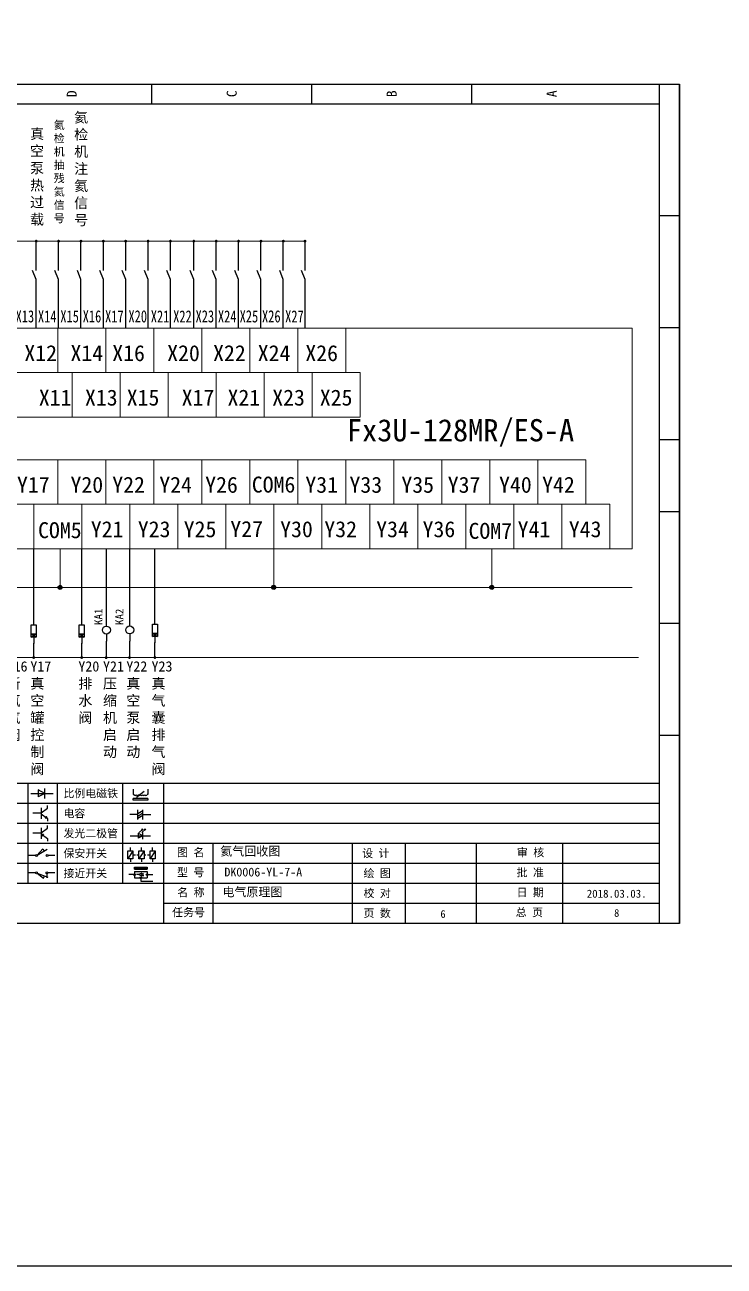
# Model space of a CAD drawing. Extents: x -21176 to 41123, y 80777 to 162275.
# Drawn here: x 38898.2 to 39073.1, y 81013.7 to 81324.3 of the extents above; entities that cross this region are included whole.
import ezdxf

# ---------------------------------------------------------------- set-up
doc = ezdxf.new("R2010")
doc.units = 0
doc.header["$MEASUREMENT"] = 0
doc.layers.add('MISC', color=2, linetype='Continuous')
doc.styles.add('宋体', font='', dxfattribs={"width": 0.75})
doc.styles.add('样式 0', font='')
doc.styles.add('汉字', font='')
doc.styles.get('宋体').set_extended_font_data('SimSun')
doc.styles.get('样式 0').set_extended_font_data('KaiTi_GB2312')
doc.styles.get('汉字').set_extended_font_data('新宋体')

# ---------------------------------------------------------------- blocks, each defined once
blk = doc.blocks.new('二极管')
at = {"linetype": 'ByBlock'}
for p, q in [((-1783.97, -776.77), (-1785.69, -775.9)), ((-1785.69, -775.9), (-1785.69, -777.65)), ((-1783.97, -777.99), (-1783.97, -775.56)), ((-1787.52, -776.77), (-1781.92, -776.77)), ((-1783.97, -776.77), (-1785.69, -777.65))]:
    blk.add_line(p, q, dxfattribs=at)
blk = doc.blocks.new('NPN三极管')
at = {"linetype": 'ByBlock'}
for p, q in [((-1785.73, -781.97), (-1787.81, -781.97)), ((-1785.73, -780.61), (-1785.73, -783.32)), ((-1785.73, -781.82), (-1784.15, -780.66)), ((-1785.73, -782.11), (-1784.15, -783.27)), ((-1784.15, -780.66), (-1784.15, -779.98)), ((-1784.41, -782.73), (-1784.74, -783.18)), ((-1784.15, -783.27), (-1784.74, -783.18)), ((-1784.15, -783.27), (-1784.41, -782.73)), ((-1784.15, -783.27), (-1784.15, -783.96))]:
    blk.add_line(p, q, dxfattribs=at)
blk = doc.blocks.new('PNP三极管')
at = {"linetype": 'ByBlock'}
for p, q in [((-1784.9, -785.38), (-1784.9, -788.09)), ((-1784.9, -786.59), (-1783.32, -785.43)), ((-1783.32, -785.43), (-1783.32, -784.75)), ((-1784.9, -786.74), (-1786.98, -786.74)), ((-1784.9, -786.88), (-1783.32, -788.04)), ((-1784.9, -786.88), (-1784.31, -786.97)), ((-1784.9, -786.88), (-1784.64, -787.42)), ((-1784.31, -786.97), (-1784.64, -787.42)), ((-1783.32, -788.04), (-1783.32, -788.73))]:
    blk.add_line(p, q, dxfattribs=at)
blk = doc.blocks.new('常开行程开关')
at = {"linetype": 'ByBlock'}
for p, q in [((-1785.89, -792.17), (-1784.52, -790.62)), ((-1785.89, -792.17), (-1783.43, -790.72)), ((-1784.52, -790.62), (-1784.19, -791.17)), ((-1786.29, -792.3), (-1788.01, -792.3)), ((-1781.48, -792.3), (-1783.21, -792.3))]:
    blk.add_line(p, q, dxfattribs=at)
for centre in [(-1786.07, -792.3), (-1783.42, -792.3)]:
    blk.add_circle(centre, 0.219, dxfattribs=at)
blk = doc.blocks.new('常闭行程开关')
at = {"linetype": 'ByBlock'}
for p, q in [((-1786.34, -796.62), (-1788.07, -796.62)), ((-1785.93, -796.72), (-1783.25, -797.7)), ((-1785.93, -796.72), (-1784.3, -798)), ((-1784.3, -798), (-1784.08, -797.4)), ((-1783.48, -796.84), (-1783.48, -797.85)), ((-1781.54, -796.62), (-1783.26, -796.62))]:
    blk.add_line(p, q, dxfattribs=at)
for centre in [(-1786.12, -796.62), (-1783.48, -796.62)]:
    blk.add_circle(centre, 0.219, dxfattribs=at)
blk = doc.blocks.new('电容')
at = {"linetype": 'ByBlock'}
for p, q in [((-1756.08, -781.77), (-1758.13, -781.77)), ((-1756.08, -782.99), (-1756.08, -780.56)), ((-1754.86, -780.79), (-1756.08, -781.55)), ((-1754.86, -781.44), (-1756.08, -782.2)), ((-1754.86, -781.99), (-1756.08, -782.75)), ((-1754.86, -782.99), (-1754.86, -780.56)), ((-1754.86, -781.77), (-1752.81, -781.77))]:
    blk.add_line(p, q, dxfattribs=at)
blk = doc.blocks.new('发光二极管')
at = {"linetype": 'ByBlock'}
for p, q in [((-1755.78, -785.92), (-1754.89, -785.14)), ((-1754.89, -785.14), (-1755.2, -785.22)), ((-1755.2, -785.22), (-1755.01, -785.43)), ((-1755.08, -785.92), (-1754.18, -785.14)), ((-1754.89, -785.14), (-1755.01, -785.43)), ((-1754.18, -785.14), (-1754.49, -785.22)), ((-1754.49, -785.22), (-1754.31, -785.43)), ((-1754.18, -785.14), (-1754.31, -785.43)), ((-1758.01, -786.77), (-1752.89, -786.77)), ((-1754.84, -786.77), (-1756.04, -786.16)), ((-1756.04, -786.16), (-1756.04, -787.39)), ((-1754.84, -786.77), (-1756.04, -787.39)), ((-1754.84, -787.63), (-1754.84, -785.92))]:
    blk.add_line(p, q, dxfattribs=at)
blk = doc.blocks.new('比例电磁阀')
at = {"linetype": 'ByBlock'}
for p, q in [((-1757.26, -775.38), (-1757.26, -776.71)), ((-1754.5, -775.98), (-1756.35, -777.44)), ((-1753.58, -775.38), (-1753.58, -776.71)), ((-1757.26, -776.71), (-1757.05, -776.71)), ((-1753.6, -777.73), (-1757.25, -777.73)), ((-1757.25, -778.13), (-1757.25, -777.73)), ((-1753.6, -778.13), (-1757.25, -778.13)), ((-1756.35, -777.44), (-1756.25, -777.25)), ((-1756.35, -777.44), (-1756.15, -777.38)), ((-1756.15, -777.38), (-1756.25, -777.25)), ((-1753.58, -776.71), (-1753.8, -776.71)), ((-1753.6, -777.73), (-1753.6, -778.13))]:
    blk.add_line(p, q, dxfattribs=at)
for centre in [(-1756.78, -776.71), (-1756.24, -776.71), (-1755.7, -776.71), (-1755.15, -776.71), (-1754.61, -776.71), (-1754.07, -776.71)]:
    blk.add_arc(centre, 0.271, 180, 0, dxfattribs=at)
blk = doc.blocks.new('保安开关')
at = {"linetype": 'ByBlock'}
for p, q in [((-1757.33, -790.79), (-1758.6, -792.81)), ((-1757.96, -790.79), (-1757.96, -789.97)), ((-1757.33, -791.8), (-1756.72, -791.8)), ((-1756.35, -791.8), (-1755.89, -791.8)), ((-1754.54, -790.79), (-1755.81, -792.81)), ((-1755.17, -790.79), (-1755.17, -789.97)), ((-1754.52, -791.8), (-1754.06, -791.8)), ((-1753.69, -791.8), (-1753.08, -791.8)), ((-1751.75, -790.79), (-1753.02, -792.81)), ((-1752.39, -790.79), (-1752.39, -789.97)), ((-1757.96, -792.81), (-1757.96, -793.62)), ((-1755.17, -792.81), (-1755.17, -793.62)), ((-1752.39, -792.81), (-1752.39, -793.62))]:
    blk.add_line(p, q, dxfattribs=at)
for points in [[(-1758.6, -790.79), (-1757.33, -790.79), (-1757.33, -792.81), (-1758.6, -792.81)], [(-1755.81, -790.79), (-1754.54, -790.79), (-1754.54, -792.81), (-1755.81, -792.81)], [(-1753.02, -790.79), (-1751.75, -790.79), (-1751.75, -792.81), (-1753.02, -792.81)]]:
    blk.add_lwpolyline(points, close=True, dxfattribs=at)
blk = doc.blocks.new('接近开关')
at = {"linetype": 'ByBlock'}
h = blk.add_hatch(dxfattribs=at)
h.set_pattern_fill('ANSI31', color=256, scale=0.01, style=0)
h.set_pattern_definition([(45, (-89.131516, -30.795668), (-0.0224506403, 0.0224506403), [])])
h.paths.add_polyline_path([(-1516.96, -1123.35), (-1516.96, -1122.85), (-1513.76, -1122.85), (-1513.76, -1123.35)])
for p, q in [((-1516.96, -1123.35), (-1516.96, -1122.85)), ((-1516.96, -1122.85), (-1513.76, -1122.85)), ((-1516.96, -1123.35), (-1513.76, -1123.35)), ((-1516.96, -1123.95), (-1513.76, -1123.95)), ((-1516.96, -1123.95), (-1516.96, -1125.47)), ((-1513.76, -1122.85), (-1513.76, -1123.35)), ((-1513.76, -1123.95), (-1513.76, -1125.47)), ((-1517.18, -1124.71), (-1518.36, -1124.71)), ((-1516.96, -1125.47), (-1513.76, -1125.47)), ((-1515.91, -1124.71), (-1516.45, -1124.71)), ((-1515.11, -1124.31), (-1515.91, -1124.71)), ((-1515.11, -1125.11), (-1515.91, -1124.71)), ((-1515.36, -1125.69), (-1515.36, -1126.36)), ((-1515.36, -1126.36), (-1512.36, -1126.36)), ((-1515.33, -1124.53), (-1515.17, -1124.53)), ((-1515.33, -1124.88), (-1515.17, -1124.88)), ((-1515.25, -1124.45), (-1515.25, -1124.61)), ((-1515.11, -1124.31), (-1515.11, -1125.11)), ((-1515.11, -1124.48), (-1514.58, -1124.48)), ((-1515.11, -1124.94), (-1514.58, -1124.94)), ((-1513.54, -1124.71), (-1512.36, -1124.71))]:
    blk.add_line(p, q, dxfattribs=at)
for centre in [(-1516.96, -1124.71), (-1515.36, -1125.47), (-1513.76, -1124.71)]:
    blk.add_circle(centre, 0.225, dxfattribs=at)
blk = doc.blocks.new('电磁阀线圈')
at = {"linetype": 'ByBlock'}
for p, q in [((-1854.61, -796.54), (-1856.17, -796.54)), ((-1854.61, -795.92), (-1853.75, -797.16)), ((-1853.75, -795.92), (-1854.61, -797.16)), ((-1853.75, -795.92), (-1853.75, -797.16)), ((-1851.53, -796.54), (-1849.97, -796.54))]:
    blk.add_line(p, q, dxfattribs=at)
blk.add_lwpolyline([(-1854.61, -795.92), (-1851.53, -795.92), (-1851.53, -797.16), (-1854.61, -797.16)], close=True, dxfattribs=at)
blk = doc.blocks.new('中间继电器')
at = {"linetype": 'ByBlock'}
for p, q in [((-1880.72, -791.92), (-1882.54, -791.92)), ((-1878.74, -791.92), (-1876.92, -791.92))]:
    blk.add_line(p, q, dxfattribs=at)
blk.add_circle((-1879.73, -791.92), 0.992, dxfattribs=at)

msp = doc.modelspace()

# ---------------------------------------------------------------- hatches: boundary and pattern name
at = {"lineweight": -2}
h = msp.add_hatch(color=0, dxfattribs=at)
edge = h.paths.add_edge_path()
edge.add_arc((38907.066, 81183.552), 0.5, 0, 360)
h = msp.add_hatch(color=0, dxfattribs=at)
edge = h.paths.add_edge_path()
edge.add_arc((38960.474, 81183.566), 0.5, 0, 360)
h = msp.add_hatch(color=0, dxfattribs=at)
edge = h.paths.add_edge_path()
edge.add_arc((39014.995, 81183.566), 0.5, 0, 360)

# ---------------------------------------------------------------- linework, layer by layer
at = {"linetype": 'ByBlock'}
for p, q in [((38764.886, 81309.502), (39061.886, 81309.502)), ((39061.886, 81099.502), (39061.886, 81309.502)), ((39061.886, 81309.502), (39061.886, 81099.502)), ((39056.886, 81134.502), (38769.886, 81134.502)), ((39056.886, 81129.502), (38769.886, 81129.502)), ((39056.886, 81124.502), (38769.886, 81124.502)), ((39056.886, 81119.502), (38769.886, 81119.502)), ((39056.886, 81114.502), (38769.886, 81114.502)), ((39056.886, 81109.502), (38769.886, 81109.502)), ((39056.886, 81104.502), (38932.91, 81104.502)), ((39061.886, 81099.502), (38764.886, 81099.502))]:
    msp.add_line(p, q, dxfattribs=at)
at = {"lineweight": 0}
for p, q in [((38968.303, 81270.183, 550.938), (38816.377, 81270.183, 550.938)), ((38780.665, 81248.414, 550.938), (39050.07, 81248.414, 550.938)), ((38906.493, 81248.414, 550.938), (38906.493, 81237.298, 550.938)), ((38918.493, 81248.414, 550.938), (38918.493, 81237.298, 550.938)), ((38930.493, 81248.414, 550.938), (38930.493, 81237.298, 550.938)), ((38942.493, 81248.414, 550.938), (38942.493, 81237.298, 550.938)), ((38954.493, 81248.414, 550.938), (38954.493, 81237.298, 550.938)), ((38954.493, 81248.414, 550.938), (38954.493, 81237.298, 550.938)), ((38966.493, 81248.414, 550.938), (38966.493, 81237.298, 550.938)), ((38978.493, 81248.414, 550.938), (38978.493, 81237.298, 550.938)), ((39050.07, 81248.414, 550.938), (39050.07, 81193.251, 550.938)), ((38798.493, 81237.298, 550.938), (38982.111, 81237.298, 550.938)), ((38910.111, 81237.298, 550.938), (38910.111, 81226.181, 550.938)), ((38922.111, 81237.298, 550.938), (38922.111, 81226.181, 550.938)), ((38934.111, 81237.298, 550.938), (38934.111, 81226.181, 550.938)), ((38946.111, 81237.298, 550.938), (38946.111, 81226.181, 550.938)), ((38958.111, 81237.298, 550.938), (38958.111, 81226.181, 550.938)), ((38958.111, 81237.298, 550.938), (38958.111, 81226.181, 550.938)), ((38970.111, 81237.298, 550.938), (38970.111, 81226.181, 550.938)), ((38982.111, 81237.298, 550.938), (38982.111, 81226.181, 550.938)), ((38790.176, 81226.181, 550.938), (38982.111, 81226.181, 550.938)), ((39038.493, 81215.484, 550.938), (38780.665, 81215.484, 550.938)), ((38906.493, 81215.484, 550.938), (38906.493, 81204.367, 550.938)), ((38918.493, 81215.484, 550.938), (38918.493, 81204.367, 550.938)), ((38930.493, 81215.484, 550.938), (38930.493, 81204.367, 550.938)), ((38942.493, 81215.484, 550.938), (38942.493, 81204.367, 550.938)), ((38954.493, 81215.484, 550.938), (38954.493, 81204.367, 550.938)), ((38954.493, 81215.484, 550.938), (38954.493, 81204.367, 550.938)), ((38966.493, 81215.484, 550.938), (38966.493, 81204.367, 550.938)), ((38978.493, 81215.484, 550.938), (38978.493, 81204.367, 550.938)), ((38990.493, 81215.484, 550.938), (38990.493, 81204.367, 550.938)), ((39002.493, 81215.484, 550.938), (39002.493, 81204.367, 550.938)), ((39014.493, 81215.484, 550.938), (39014.493, 81204.367, 550.938)), ((39026.493, 81215.484, 550.938), (39026.493, 81204.367, 550.938)), ((39038.493, 81215.484, 550.938), (39038.493, 81204.367, 550.938)), ((38798.493, 81204.367, 550.938), (39044.474, 81204.367, 550.938)), ((38900.474, 81204.367, 550.938), (38900.474, 81193.251, 550.938)), ((38912.474, 81204.367, 550.938), (38912.474, 81193.251, 550.938)), ((38924.474, 81204.367, 550.938), (38924.474, 81193.251, 550.938)), ((38936.474, 81204.367, 550.938), (38936.474, 81193.251, 550.938)), ((38948.474, 81204.367, 550.938), (38948.474, 81193.251, 550.938)), ((38960.474, 81204.367, 550.938), (38960.474, 81193.251, 550.938)), ((38960.474, 81204.367, 550.938), (38960.474, 81193.251, 550.938)), ((38972.474, 81204.367, 550.938), (38972.474, 81193.251, 550.938)), ((38984.474, 81204.367, 550.938), (38984.474, 81193.251, 550.938)), ((38996.474, 81204.367, 550.938), (38996.474, 81193.251, 550.938)), ((39008.474, 81204.367, 550.938), (39008.474, 81193.251, 550.938)), ((39020.474, 81204.367, 550.938), (39020.474, 81193.251, 550.938)), ((39032.474, 81204.367, 550.938), (39032.474, 81193.251, 550.938)), ((39044.474, 81204.367, 550.938), (39044.474, 81193.251, 550.938)), ((38804.474, 81193.251, 550.938), (39044.474, 81193.251, 550.938)), ((38907.066, 81193.237, 550.938), (38907.066, 81183.552, 550.938)), ((38960.474, 81193.251, 550.938), (38960.474, 81183.566, 550.938)), ((39014.995, 81193.251, 550.938), (39014.995, 81183.566, 550.938)), ((39044.474, 81193.251, 550.938), (39050.07, 81193.251, 550.938)), ((38780.665, 81183.566, 550.938), (38999.878, 81183.566, 550.938)), ((39050.07, 81183.566, 550.938), (38999.878, 81183.566, 550.938)), ((38782.841, 81166.013, 550.938), (39051.666, 81166.013, 550.938))]:
    msp.add_line(p, q, dxfattribs=at)
for p, q in [((38901.094, 81262.839, 550.938), (38901.094, 81270.183, 550.938)), ((38906.688, 81262.839, 550.938), (38906.688, 81270.183, 550.938)), ((38912.282, 81262.839, 550.938), (38912.282, 81270.183, 550.938)), ((38917.876, 81262.839, 550.938), (38917.876, 81270.183, 550.938)), ((38923.47, 81262.839, 550.938), (38923.47, 81270.183, 550.938)), ((38929.063, 81262.839, 550.938), (38929.063, 81270.183, 550.938)), ((38934.657, 81262.839, 550.938), (38934.657, 81270.183, 550.938)), ((38940.498, 81262.839, 550.938), (38940.498, 81270.183, 550.938)), ((38946.092, 81262.839, 550.938), (38946.092, 81270.183, 550.938)), ((38951.686, 81262.839, 550.938), (38951.686, 81270.183, 550.938)), ((38957.28, 81262.839, 550.938), (38957.28, 81270.183, 550.938)), ((38962.874, 81262.839, 550.938), (38962.874, 81270.183, 550.938)), ((38968.303, 81262.839, 550.938), (38968.303, 81270.183, 550.938)), ((38901.094, 81260.625, 550.938), (38900.189, 81262.839, 550.938)), ((38901.094, 81260.625, 550.938), (38900.189, 81262.839, 550.938)), ((38906.688, 81260.625, 550.938), (38905.783, 81262.839, 550.938)), ((38906.688, 81260.625, 550.938), (38905.783, 81262.839, 550.938)), ((38912.282, 81260.625, 550.938), (38911.377, 81262.839, 550.938)), ((38912.282, 81260.625, 550.938), (38911.377, 81262.839, 550.938)), ((38917.876, 81260.625, 550.938), (38916.971, 81262.839, 550.938)), ((38917.876, 81260.625, 550.938), (38916.971, 81262.839, 550.938)), ((38923.47, 81260.625, 550.938), (38922.565, 81262.839, 550.938)), ((38923.47, 81260.625, 550.938), (38922.565, 81262.839, 550.938)), ((38929.063, 81260.625, 550.938), (38928.159, 81262.839, 550.938)), ((38929.063, 81260.625, 550.938), (38928.159, 81262.839, 550.938)), ((38934.657, 81260.625, 550.938), (38933.753, 81262.839, 550.938)), ((38934.657, 81260.625, 550.938), (38933.753, 81262.839, 550.938)), ((38940.498, 81260.625, 550.938), (38939.593, 81262.839, 550.938)), ((38940.498, 81260.625, 550.938), (38939.593, 81262.839, 550.938)), ((38946.092, 81260.625, 550.938), (38945.187, 81262.839, 550.938)), ((38946.092, 81260.625, 550.938), (38945.187, 81262.839, 550.938)), ((38951.686, 81260.625, 550.938), (38950.781, 81262.839, 550.938)), ((38951.686, 81260.625, 550.938), (38950.781, 81262.839, 550.938)), ((38957.28, 81260.625, 550.938), (38956.375, 81262.839, 550.938)), ((38957.28, 81260.625, 550.938), (38956.375, 81262.839, 550.938)), ((38962.874, 81260.625, 550.938), (38961.969, 81262.839, 550.938)), ((38962.874, 81260.625, 550.938), (38961.969, 81262.839, 550.938)), ((38968.303, 81260.625, 550.938), (38967.398, 81262.839, 550.938)), ((38968.303, 81260.625, 550.938), (38967.398, 81262.839, 550.938)), ((38901.094, 81248.414, 550.938), (38901.094, 81260.625, 550.938)), ((38906.688, 81248.414, 550.938), (38906.688, 81260.625, 550.938)), ((38912.282, 81248.414, 550.938), (38912.282, 81260.625, 550.938)), ((38917.876, 81248.414, 550.938), (38917.876, 81260.625, 550.938)), ((38923.47, 81248.414, 550.938), (38923.47, 81260.625, 550.938)), ((38929.063, 81248.414, 550.938), (38929.063, 81260.625, 550.938)), ((38934.657, 81248.414, 550.938), (38934.657, 81260.625, 550.938)), ((38940.498, 81248.414, 550.938), (38940.498, 81260.625, 550.938)), ((38946.092, 81248.414, 550.938), (38946.092, 81260.625, 550.938)), ((38951.686, 81248.414, 550.938), (38951.686, 81260.625, 550.938)), ((38957.28, 81248.414, 550.938), (38957.28, 81260.625, 550.938)), ((38962.874, 81248.414, 550.938), (38962.874, 81260.625, 550.938)), ((38968.303, 81248.414, 550.938), (38968.303, 81260.625, 550.938)), ((38900.473, 81175.711, 550.938), (38900.474, 81193.237, 550.938)), ((38912.473, 81175.711, 550.938), (38912.474, 81193.237, 550.938)), ((38918.636, 81175.697, 550.938), (38918.637, 81193.224, 550.938)), ((38924.473, 81175.723, 550.938), (38924.474, 81193.251, 550.938)), ((38930.765, 81175.724, 550.938), (38930.766, 81193.251, 550.938)), ((38900.473, 81165.842, 550.938), (38900.473, 81169.591, 550.938)), ((38912.473, 81165.842, 550.938), (38912.473, 81169.591, 550.938)), ((38918.636, 81165.986, 550.938), (38918.636, 81170.085, 550.938)), ((38924.473, 81166.012, 550.938), (38924.473, 81170.111, 550.938)), ((38930.765, 81166.014, 550.938), (38930.765, 81169.762, 550.938))]:
    msp.add_line(p, q)
at = {"color": 0, "lineweight": -2}
for p, q in [((38899.002, 81134.502), (38899.002, 81109.502)), ((38906.361, 81134.502), (38906.361, 81109.502)), ((38922.672, 81134.502), (38922.672, 81109.502)), ((38932.91, 81134.502), (38932.91, 81099.587)), ((38945.231, 81119.502), (38945.231, 81099.587)), ((38980.101, 81119.502), (38980.101, 81099.502)), ((38993.366, 81119.502), (38993.366, 81099.502)), ((39011.057, 81119.502), (39011.057, 81099.502)), ((39032.669, 81119.502), (39032.669, 81099.502))]:
    msp.add_line(p, q, dxfattribs=at)
at = {"color": 0, "lineweight": -2, "elevation": 550.938}
msp.add_lwpolyline([(38336.418, 82164.377), (39914.271, 82164.377), (39914.271, 81013.737), (38336.418, 81013.737)], close=True, dxfattribs=at)
at = {"linetype": 'ByBlock'}
for points in [[(38929.886, 81309.502), (38929.886, 81304.502)], [(38969.886, 81309.502), (38969.886, 81304.502)], [(39009.886, 81309.502), (39009.886, 81304.502)], [(39056.886, 81099.502), (39056.886, 81309.502)], [(39056.886, 81304.502), (38764.886, 81304.502)], [(39061.886, 81276.502), (39056.886, 81276.502)], [(39061.886, 81248.502), (39056.886, 81248.502)], [(39061.886, 81220.502), (39056.886, 81220.502)], [(39061.886, 81202.502), (39056.886, 81202.502)], [(39061.886, 81174.502), (39056.886, 81174.502)], [(39061.886, 81146.502), (39056.886, 81146.502)]]:
    msp.add_lwpolyline(points, dxfattribs=at)
at = {"const_width": 0.353, "elevation": 550.938}
for points in [[(38900.917, 81270.183, 1), (38901.27, 81270.183, 1)], [(38906.511, 81270.183, 1), (38906.864, 81270.183, 1)], [(38912.105, 81270.183, 1), (38912.458, 81270.183, 1)], [(38917.699, 81270.183, 1), (38918.052, 81270.183, 1)], [(38923.293, 81270.183, 1), (38923.646, 81270.183, 1)], [(38928.887, 81270.183, 1), (38929.24, 81270.183, 1)], [(38934.481, 81270.183, 1), (38934.834, 81270.183, 1)], [(38940.322, 81270.183, 1), (38940.675, 81270.183, 1)], [(38945.915, 81270.183, 1), (38946.269, 81270.183, 1)], [(38951.509, 81270.183, 1), (38951.862, 81270.183, 1)], [(38957.103, 81270.183, 1), (38957.456, 81270.183, 1)], [(38962.697, 81270.183, 1), (38963.05, 81270.183, 1)], [(38968.126, 81270.183, 1), (38968.479, 81270.183, 1)], [(38900.297, 81166.013, 1), (38900.65, 81166.013, 1)], [(38912.297, 81166.013, 1), (38912.65, 81166.013, 1)], [(38918.409, 81165.986, 1), (38918.762, 81165.986, 1)], [(38924.246, 81166.013, 1), (38924.599, 81166.013, 1)], [(38930.589, 81166.014, 1), (38930.942, 81166.014, 1)]]:
    msp.add_lwpolyline(points, format="xyb", close=True, dxfattribs=at)
at = {"color": 0, "lineweight": -2}
for centre in [(38907.066, 81183.552, 550.938), (38960.474, 81183.566, 550.938), (39014.995, 81183.566, 550.938)]:
    msp.add_circle(centre, 0.5, dxfattribs=at)

# ---------------------------------------------------------------- block references
at = {"linetype": 'ByBlock', "rotation": 90}
for name, p in [('电磁阀线圈', (38103.934, 83025.686, 550.938)), ('电磁阀线圈', (38115.934, 83025.686, 550.938)), ('中间继电器', (38126.716, 83052.621, 550.938)), ('中间继电器', (38132.553, 83052.647, 550.938)), ('电磁阀线圈', (38134.226, 83025.857, 550.938))]:
    msp.add_blockref(name, p, dxfattribs=at)
at = {"linetype": 'ByBlock'}
for name, p in [('二极管', (40687.255, 81908.776)), ('比例电磁阀', (40682.598, 81908.483)), ('NPN三极管', (40688.08, 81909.005)), ('电容', (40682.598, 81908.483)), ('PNP三极管', (40687.255, 81908.776)), ('发光二极管', (40682.598, 81908.194)), ('常开行程开关', (40687.255, 81908.776)), ('保安开关', (40682.598, 81908.483)), ('接近开关', (40442.599, 82236.399)), ('常闭行程开关', (40687.255, 81908.776))]:
    msp.add_blockref(name, p, dxfattribs=at)

# ---------------------------------------------------------------- texts
at = {"linetype": 'ByBlock', "char_height": 2.5, "width": 5, "attachment_point": 1, "rotation": 90}
for s, insert in [('{\\fKaiTi_GB2312|b0|i0|c134|p0;D}', (38908.715, 81306.21)), ('{\\fKaiTi_GB2312|b0|i0|c134|p0;C}', (38948.715, 81306.21)), ('{\\fKaiTi_GB2312|b0|i0|c134|p0;B}', (38988.715, 81306.21)), ('{\\fKaiTi_GB2312|b0|i0|c134|p0;A}', (39028.715, 81306.21))]:
    msp.add_mtext(s, dxfattribs=dict(at, insert=insert))
for s, insert, char_height, width, attachment_point, style in [('X13', (38898.256, 81251.356, 550.938), 3.0375, 4.05633, 5, '宋体'), ('X14', (38903.85, 81251.356, 550.938), 3.0375, 4.05633, 5, '宋体'), ('X15', (38909.444, 81251.356, 550.938), 3.0375, 4.05633, 5, '宋体'), ('X16', (38915.037, 81251.356, 550.938), 3.0375, 4.05633, 5, '宋体'), ('X17', (38920.631, 81251.356, 550.938), 3.0375, 4.05633, 5, '宋体'), ('X20', (38926.472, 81251.356, 550.938), 3.0375, 4.05633, 5, '宋体'), ('X21', (38932.066, 81251.356, 550.938), 3.0375, 4.05633, 5, '宋体'), ('X22', (38937.66, 81251.356, 550.938), 3.0375, 4.05633, 5, '宋体'), ('X23', (38943.254, 81251.356, 550.938), 3.0375, 4.05633, 5, '宋体'), ('X24', (38948.848, 81251.356, 550.938), 3.0375, 4.05633, 5, '宋体'), ('X25', (38954.277, 81251.356, 550.938), 3.0375, 4.05633, 5, '宋体'), ('X26', (38959.871, 81251.356, 550.938), 3.0375, 4.05633, 5, '宋体'), ('X27', (38965.655, 81251.356, 550.938), 3.0375, 4.05633, 5, '宋体'), ('氦气回收图', (38947.115, 81118.653, 550.938), 2.2, 75.3177, 1, '汉字'), ('{\\fKaiTi_GB2312|b0|i0|c134|p49;DK0006-YL-7-A}', (38948.136, 81113.442), 2.2, 75.3177, 1, '汉字')]:
    msp.add_mtext(s, dxfattribs=dict(insert=insert, char_height=char_height, width=width, attachment_point=attachment_point, style=style))
at = {"attachment_point": 1}
for s, insert, char_height, width in [('{\\f宋体|b0|i0|c134|p2;X12}', (38898.126, 81244.166, 550.938), 4, 165.1089), ('{\\f宋体|b0|i0|c134|p2;X14}', (38909.666, 81244.166, 550.938), 4, 165.1089), ('{\\f宋体|b0|i0|c134|p2;X16}', (38920.106, 81244.166, 550.938), 4, 165.1089), ('{\\f宋体|b0|i0|c134|p2;X20}', (38933.839, 81244.166, 550.938), 4, 165.1089), ('{\\f宋体|b0|i0|c134|p2;X22}', (38945.314, 81244.166, 550.938), 4, 165.1089), ('{\\f宋体|b0|i0|c134|p2;X24}', (38956.483, 81244.166, 550.938), 4, 165.1089), ('{\\f宋体|b0|i0|c134|p2;X26}', (38968.38, 81244.166, 550.938), 4, 165.1089), ('{\\f宋体|b0|i0|c134|p2;X11}', (38901.743, 81233.049, 550.938), 4, 165.1089), ('{\\f宋体|b0|i0|c134|p2;X13}', (38913.283, 81233.049, 550.938), 4, 165.1089), ('{\\f宋体|b0|i0|c134|p2;X15}', (38923.723, 81233.049, 550.938), 4, 165.1089), ('{\\f宋体|b0|i0|c134|p2;X17}', (38937.457, 81233.049, 550.938), 4, 165.1089), ('{\\f宋体|b0|i0|c134|p2;X21}', (38948.931, 81233.049, 550.938), 4, 165.1089), ('{\\f宋体|b0|i0|c134|p2;X23}', (38960.101, 81233.049, 550.938), 4, 165.1089), ('{\\f宋体|b0|i0|c134|p2;X25}', (38971.997, 81233.049, 550.938), 4, 165.1089), ('{\\f新宋体|b0|i0|c134|p49;\\H0.916667x;Fx3U-128MR/ES-A}', (38978.78, 81225.664, 550.938), 6.075, 719.83479), ('{\\f宋体|b0|i0|c134|p2;Y17}', (38896.286, 81211.235, 550.938), 4, 165.1089), ('{\\f宋体|b0|i0|c134|p2;Y20}', (38909.666, 81211.235, 550.938), 4, 165.1089), ('{\\f宋体|b0|i0|c134|p2;Y22}', (38920.106, 81211.235, 550.938), 4, 165.1089), ('{\\f宋体|b0|i0|c134|p2;Y24}', (38931.866, 81211.235, 550.938), 4, 165.1089), ('{\\f宋体|b0|i0|c134|p2;Y26}', (38943.34, 81211.235, 550.938), 4, 165.1089), ('{\\f宋体|b0|i0|c134|p2;COM6}', (38954.998, 81211.284, 550.938), 4, 165.1089), ('{\\f宋体|b0|i0|c134|p2;Y31}', (38968.38, 81211.235, 550.938), 4, 165.1089), ('{\\f宋体|b0|i0|c134|p2;Y33}', (38979.42, 81211.235, 550.938), 4, 165.1089), ('{\\f宋体|b0|i0|c134|p2;Y35}', (38992.391, 81211.235, 550.938), 4, 165.1089), ('{\\f宋体|b0|i0|c134|p2;Y37}', (39003.983, 81211.235, 550.938), 4, 165.1089), ('{\\f宋体|b0|i0|c134|p2;Y40}', (39016.817, 81211.235, 550.938), 4, 165.1089), ('{\\f宋体|b0|i0|c134|p2;Y42}', (39027.58, 81211.235, 550.938), 4, 165.1089), ('{\\f宋体|b0|i0|c134|p2;Y21}', (38914.738, 81200.119, 550.938), 4, 165.1089), ('{\\f宋体|b0|i0|c134|p2;Y23}', (38926.498, 81200.119, 550.938), 4, 165.1089), ('{\\f宋体|b0|i0|c134|p2;Y25}', (38937.973, 81200.119, 550.938), 4, 165.1089), ('{\\f宋体|b0|i0|c134|p2;Y27}', (38949.63, 81200.168, 550.938), 4, 165.1089), ('{\\f宋体|b0|i0|c134|p2;Y30}', (38962.089, 81200.119, 550.938), 4, 165.1089), ('{\\f宋体|b0|i0|c134|p2;Y32}', (38973.129, 81200.119, 550.938), 4, 165.1089), ('{\\f宋体|b0|i0|c134|p2;Y34}', (38986.101, 81200.119, 550.938), 4, 165.1089), ('{\\f宋体|b0|i0|c134|p2;Y36}', (38997.692, 81200.119, 550.938), 4, 165.1089), ('{\\f宋体|b0|i0|c134|p2;Y41}', (39021.459, 81200.119, 550.938), 4, 165.1089), ('{\\f宋体|b0|i0|c134|p2;Y43}', (39034.252, 81200.119, 550.938), 4, 165.1089), ('{\\f宋体|b0|i0|c134|p2;COM5}', (38901.554, 81199.874, 550.938), 4, 165.1089), ('{\\f宋体|b0|i0|c134|p2;COM7}', (39009.177, 81199.705, 550.938), 4, 165.1089), ('{\\fKaiTi_GB2312|b0|i0|c134|p49;电气原理图}', (38947.652, 81108.449), 2.2, 75.3177), ('{\\fKaiTi_GB2312|b0|i0|c134|p49;2018.03.03.}', (39038.74, 81107.93, 550.938), 2, 60.2542), ('{\\fKaiTi_GB2312|b0|i0|c134|p49;6}', (39002.15, 81102.804), 1.92, 75.3177), ('{\\fKaiTi_GB2312|b0|i0|c134|p49;8}', (39045.575, 81103.08, 550.938), 1.92, 75.3177)]:
    msp.add_mtext(s, dxfattribs=dict(at, insert=insert, char_height=char_height, width=width))
at = {"char_height": 2, "width": 165.1089, "attachment_point": 1, "rotation": 90}
for s, insert in [('{\\f宋体|b0|i0|c134|p2;KA1}', (38915.639, 81174.165, 550.938)), ('{\\f宋体|b0|i0|c134|p2;KA2}', (38920.906, 81174.165, 550.938))]:
    msp.add_mtext(s, dxfattribs=dict(at, insert=insert))
at = {"char_height": 2, "attachment_point": 1, "style": '汉字'}
for s, insert in [('{\\fKaiTi_GB2312|b0|i0|c134|p49;比例电磁铁}', (38907.905, 81133.023)), ('{\\fKaiTi_GB2312|b0|i0|c134|p49;电容}', (38907.905, 81128.023)), ('{\\fKaiTi_GB2312|b0|i0|c134|p49;发光二极管}', (38907.905, 81123.023)), ('{\\fKaiTi_GB2312|b0|i0|c134|p49;保安开关}', (38907.905, 81118.023)), ('{\\fKaiTi_GB2312|b0|i0|c134|p0;图 名}', (38936.304, 81118.257)), ('{\\fKaiTi_GB2312|b0|i0|c134|p0;设 计}', (38982.592, 81118.042)), ('{\\fKaiTi_GB2312|b0|i0|c134|p0;审 核}', (39021.272, 81118.251)), ('{\\fKaiTi_GB2312|b0|i0|c134|p49;接近开关}', (38907.905, 81113.023)), ('{\\fKaiTi_GB2312|b0|i0|c134|p0;型 号}', (38936.304, 81113.257)), ('{\\fKaiTi_GB2312|b0|i0|c134|p0;绘 图}', (38982.921, 81113.042)), ('{\\fKaiTi_GB2312|b0|i0|c134|p0;批 准}', (39021.202, 81113.251)), ('{\\fKaiTi_GB2312|b0|i0|c134|p0;名 称}', (38936.355, 81108.257)), ('{\\fKaiTi_GB2312|b0|i0|c134|p0;校 对}', (38982.921, 81108.042)), ('{\\fKaiTi_GB2312|b0|i0|c134|p0;日 期}', (39021.202, 81108.251)), ('{\\fKaiTi_GB2312|b0|i0|c134|p0;任务号}', (38935.085, 81103.251)), ('{\\fKaiTi_GB2312|b0|i0|c134|p0;页 数}', (38982.921, 81103.042)), ('{\\fKaiTi_GB2312|b0|i0|c134|p0;总 页}', (39020.973, 81103.251))]:
    msp.add_mtext(s, dxfattribs=dict(at, insert=insert))
at = {"layer": 'MISC', "color": 0, "width": 5.01683, "attachment_point": 1, "style": '样式 0'}
for s, insert, char_height in [('{\\f宋体|b0|i0|c134|p49;\\H0.916667x;\\C7;氦检机注氦信号}', (38910.571, 81302.437, 550.938), 2.8), ('{\\f宋体|b0|i0|c134|p49;\\C7;氦检机抽残氦信号}', (38905.476, 81300.234, 550.938), 2), ('{\\f宋体|b0|i0|c134|p49;\\H0.916667x;\\C7;真空泵热过载}', (38899.554, 81298.306, 550.938), 2.8), ('{\\f宋体|b0|i0|c134|p49;\\H0.916667x;\\C7;Y16新氦气阀}', (38893.689, 81165.083, 550.938), 2.8), ('{\\f宋体|b0|i0|c134|p49;\\H0.916667x;\\C7;Y17真空罐控制阀}', (38899.628, 81165.083, 550.938), 2.8), ('{\\f宋体|b0|i0|c134|p49;\\H0.916667x;\\C7;Y20排水阀}', (38911.628, 81165.083, 550.938), 2.8), ('{\\f宋体|b0|i0|c134|p49;\\H0.916667x;\\C7;Y21压缩机启动}', (38917.79, 81165.083, 550.938), 2.8), ('{\\f宋体|b0|i0|c134|p49;\\H0.916667x;\\C7;Y22真空泵启动}', (38923.628, 81165.083, 550.938), 2.8), ('{\\f宋体|b0|i0|c134|p49;\\H0.916667x;\\C7;Y23真气囊排气阀}', (38929.92, 81165.084, 550.938), 2.8)]:
    msp.add_mtext(s, dxfattribs=dict(at, insert=insert, char_height=char_height))

doc.saveas('drawing.dxf')
